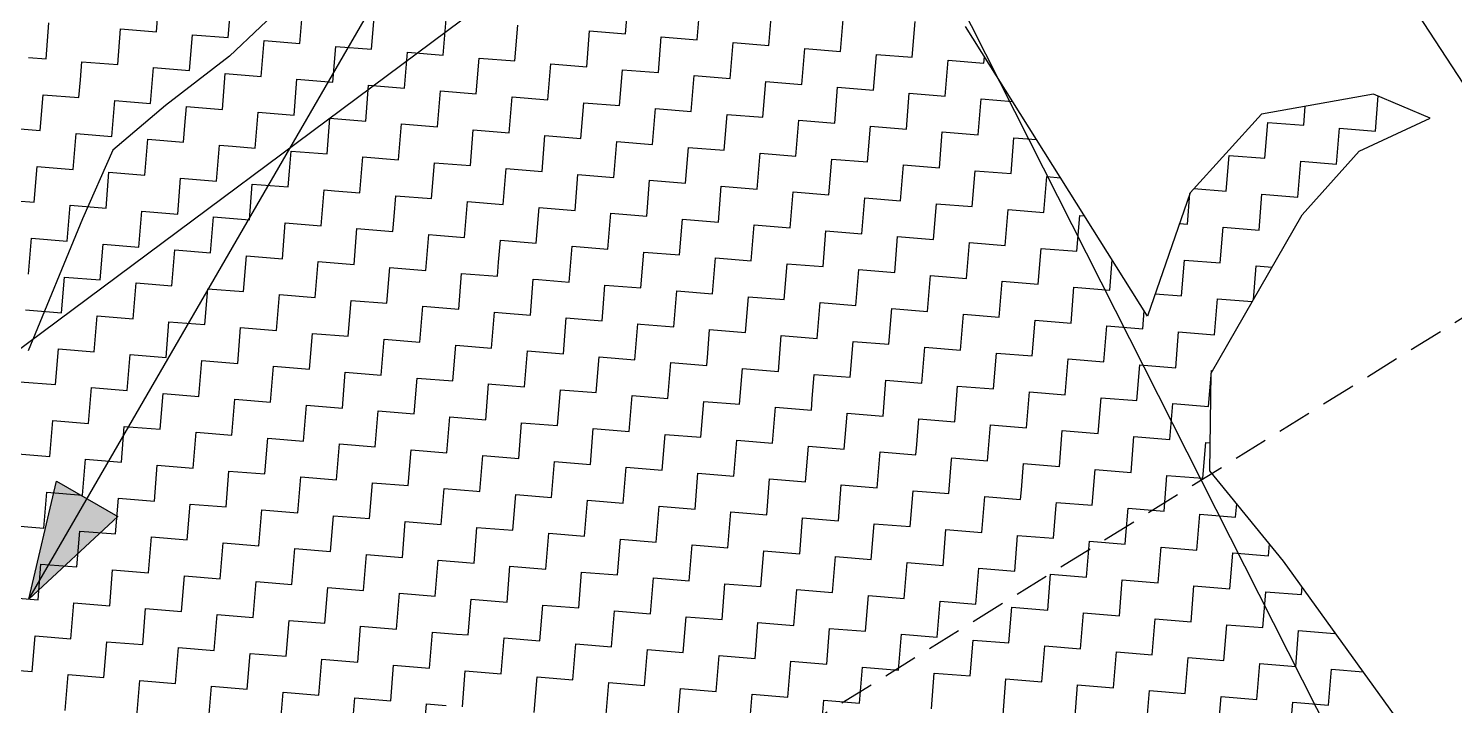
# Model space of a CAD drawing. Header units: metres. Extents: x 286589 to 288713, y 2001360 to 2004418.
# Drawn here: x 288139.6 to 288347.2, y 2003640.8 to 2003739.2 of the extents above; entities that cross this region are included whole.
import ezdxf

# ---------------------------------------------------------------- set-up
doc = ezdxf.new("R2010")
doc.units = ezdxf.units.M
doc.header["$MEASUREMENT"] = 0
doc.linetypes.add('DASHED', pattern=[0.75, 0.5, -0.25])
for name, color, linetype in [('LINE_FOOTPATH', 1, 'DASHED'), ('LINE_WATER', 4, 'Continuous'), ('POLY_HATCH', 12, 'Continuous'), ('POLY_PARCEL', 6, 'Continuous'), ('V_BOUND_LINE', 7, 'Continuous')]:
    doc.layers.add(name, color=color, linetype=linetype)

msp = doc.modelspace()

# ---------------------------------------------------------------- hatches: boundary and pattern name
h = msp.add_hatch(color=256)
h.paths.add_polyline_path([(288148.14, 2003670.82), (288143.68, 2003673.41), (288139.69, 2003656.23)])
h.paths.add_polyline_path([(288139.69, 2003656.23), (288152.61, 2003668.24), (288148.14, 2003670.82)])

# ---------------------------------------------------------------- linework, layer by layer
for points in [[(288139.69, 2003656.23), (288190.63, 2003744.15)], [(288139.69, 2003656.23), (288143.68, 2003673.41)], [(288143.68, 2003673.41), (288152.61, 2003668.24)], [(288139.69, 2003656.23), (288152.61, 2003668.24)]]:
    msp.add_lwpolyline(points)
at = {"layer": 'LINE_FOOTPATH', "ltscale": 10}
msp.add_line((288364.25, 2003706.97), (288233.85, 2003626.12), dxfattribs=at)
at = {"layer": 'LINE_WATER'}
for p, q in [((288179.67, 2003745.46), (288168.9, 2003735.22)), ((288168.9, 2003735.22), (288159.57, 2003728.04)), ((288159.57, 2003728.04), (288151.89, 2003721.52)), ((288151.89, 2003721.52), (288147.5, 2003711.55)), ((288147.5, 2003711.55), (288139.58, 2003692.35))]:
    msp.add_line(p, q, dxfattribs=at)
at = {"layer": 'POLY_HATCH', "linetype": 'Continuous'}
for p, q in [((288158.25, 2003738.76), (288158.68, 2003743.98)), ((288226.51, 2003738.45), (288226.94, 2003743.67)), ((288168.69, 2003737.91), (288169.11, 2003743.13)), ((288179.12, 2003737.06), (288179.55, 2003742.28)), ((288236.95, 2003737.6), (288237.37, 2003742.82)), ((288247.38, 2003736.75), (288247.81, 2003741.97)), ((288142.17, 2003734.82), (288142.6, 2003740.04)), ((288189.56, 2003736.21), (288189.98, 2003741.43)), ((288200, 2003735.36), (288200.42, 2003740.58)), ((288210.43, 2003734.51), (288210.86, 2003739.72)), ((288257.82, 2003735.9), (288258.25, 2003741.12)), ((288268.26, 2003735.05), (288268.68, 2003740.26)), ((288152.61, 2003733.97), (288153.03, 2003739.19)), ((288153.03, 2003739.19), (288158.25, 2003738.76)), ((288163.04, 2003733.12), (288163.47, 2003738.33)), ((288163.47, 2003738.33), (288168.69, 2003737.91)), ((288173.48, 2003732.27), (288173.91, 2003737.48)), ((288173.91, 2003737.48), (288179.12, 2003737.06)), ((288220.87, 2003733.66), (288221.29, 2003738.87)), ((288221.29, 2003738.87), (288226.51, 2003738.45)), ((288231.3, 2003732.81), (288231.73, 2003738.02)), ((288231.73, 2003738.02), (288236.95, 2003737.6)), ((288183.92, 2003731.42), (288184.34, 2003736.63)), ((288184.34, 2003736.63), (288189.56, 2003736.21)), ((288194.35, 2003730.56), (288194.78, 2003735.78)), ((288194.78, 2003735.78), (288200, 2003735.36)), ((288241.74, 2003731.95), (288242.17, 2003737.17)), ((288242.17, 2003737.17), (288247.38, 2003736.75)), ((288252.18, 2003731.1), (288252.6, 2003736.32)), ((288252.6, 2003736.32), (288257.82, 2003735.9)), ((288262.61, 2003730.25), (288263.04, 2003735.47)), ((288263.04, 2003735.47), (288268.26, 2003735.05)), ((288139.62, 2003735.03), (288142.17, 2003734.82)), ((288147.17, 2003731.74), (288147.39, 2003734.39)), ((288147.39, 2003734.39), (288152.61, 2003733.97)), ((288157.4, 2003728.32), (288157.83, 2003733.54)), ((288157.83, 2003733.54), (288163.04, 2003733.12)), ((288204.79, 2003729.71), (288205.21, 2003734.93)), ((288205.21, 2003734.93), (288210.43, 2003734.51)), ((288215.22, 2003728.86), (288215.65, 2003734.08)), ((288215.65, 2003734.08), (288220.87, 2003733.66)), ((288225.66, 2003728.01), (288226.09, 2003733.23)), ((288226.09, 2003733.23), (288231.3, 2003732.81)), ((288273.05, 2003729.4), (288273.47, 2003734.62)), ((288273.47, 2003734.62), (288278.69, 2003734.2)), ((288278.69, 2003734.2), (288278.77, 2003735.1)), ((288146.96, 2003729.17), (288147.17, 2003731.74)), ((288167.84, 2003727.47), (288168.26, 2003732.69)), ((288168.26, 2003732.69), (288173.48, 2003732.27)), ((288178.27, 2003726.62), (288178.7, 2003731.84)), ((288178.7, 2003731.84), (288183.92, 2003731.42)), ((288236.1, 2003727.16), (288236.52, 2003732.38)), ((288236.52, 2003732.38), (288241.74, 2003731.95)), ((288246.53, 2003726.31), (288246.96, 2003731.53)), ((288246.96, 2003731.53), (288252.18, 2003731.1)), ((288141.32, 2003724.38), (288141.75, 2003729.6)), ((288141.75, 2003729.6), (288146.96, 2003729.17)), ((288188.71, 2003725.77), (288189.13, 2003730.99)), ((288189.13, 2003730.99), (288194.35, 2003730.56)), ((288199.14, 2003724.92), (288199.57, 2003730.14)), ((288199.57, 2003730.14), (288204.79, 2003729.71)), ((288209.58, 2003724.07), (288210.01, 2003729.29)), ((288210.01, 2003729.29), (288215.22, 2003728.86)), ((288256.97, 2003725.46), (288257.39, 2003730.68)), ((288257.39, 2003730.68), (288262.61, 2003730.25)), ((288267.41, 2003724.61), (288267.83, 2003729.83)), ((288267.83, 2003729.83), (288273.05, 2003729.4)), ((288335.67, 2003724.3), (288336.08, 2003729.42)), ((288151.76, 2003723.53), (288152.18, 2003728.75)), ((288152.18, 2003728.75), (288154.47, 2003728.56)), ((288154.47, 2003728.56), (288157.4, 2003728.32)), ((288162.39, 2003725.11), (288162.62, 2003727.9)), ((288162.62, 2003727.9), (288167.84, 2003727.47)), ((288172.63, 2003721.83), (288173.05, 2003727.05)), ((288173.05, 2003727.05), (288178.27, 2003726.62)), ((288220.02, 2003723.22), (288220.44, 2003728.44)), ((288220.44, 2003728.44), (288225.66, 2003728.01)), ((288230.45, 2003722.37), (288230.88, 2003727.59)), ((288230.88, 2003727.59), (288236.1, 2003727.16)), ((288277.84, 2003723.76), (288278.27, 2003728.98)), ((288278.27, 2003728.98), (288282.86, 2003728.6)), ((288325.23, 2003725.15), (288325.46, 2003727.92)), ((288162.19, 2003722.68), (288162.39, 2003725.11)), ((288183.07, 2003720.98), (288183.49, 2003726.2)), ((288183.49, 2003726.2), (288188.71, 2003725.77)), ((288193.5, 2003720.13), (288193.93, 2003725.35)), ((288193.93, 2003725.35), (288199.14, 2003724.92)), ((288240.89, 2003721.52), (288241.31, 2003726.74)), ((288241.31, 2003726.74), (288246.53, 2003726.31)), ((288251.33, 2003720.67), (288251.75, 2003725.89)), ((288251.75, 2003725.89), (288256.97, 2003725.46)), ((288261.76, 2003719.82), (288262.19, 2003725.04)), ((288262.19, 2003725.04), (288267.41, 2003724.61)), ((288319.59, 2003720.36), (288320.01, 2003725.57)), ((288320.01, 2003725.57), (288325.23, 2003725.15)), ((288136.1, 2003724.81), (288141.32, 2003724.38)), ((288146.11, 2003718.74), (288146.54, 2003723.96)), ((288146.54, 2003723.96), (288151.76, 2003723.53)), ((288156.55, 2003717.89), (288156.97, 2003723.11)), ((288156.97, 2003723.11), (288162.19, 2003722.68)), ((288203.94, 2003719.28), (288204.36, 2003724.5)), ((288204.36, 2003724.5), (288209.58, 2003724.07)), ((288214.37, 2003718.43), (288214.8, 2003723.65)), ((288214.8, 2003723.65), (288220.02, 2003723.22)), ((288224.81, 2003717.58), (288225.24, 2003722.79)), ((288225.24, 2003722.79), (288230.45, 2003722.37)), ((288272.2, 2003718.97), (288272.62, 2003724.18)), ((288272.62, 2003724.18), (288277.84, 2003723.76)), ((288282.63, 2003718.12), (288283.06, 2003723.33)), ((288283.06, 2003723.33), (288286.35, 2003723.07)), ((288330.02, 2003719.51), (288330.45, 2003724.72)), ((288330.45, 2003724.72), (288335.67, 2003724.3)), ((288166.99, 2003717.04), (288167.41, 2003722.26)), ((288167.41, 2003722.26), (288169.32, 2003722.1)), ((288169.32, 2003722.1), (288172.63, 2003721.83)), ((288177.61, 2003718.49), (288177.85, 2003721.4)), ((288177.85, 2003721.4), (288183.07, 2003720.98)), ((288235.25, 2003716.73), (288235.67, 2003721.94)), ((288235.67, 2003721.94), (288240.89, 2003721.52)), ((288245.68, 2003715.88), (288246.11, 2003721.09)), ((288246.11, 2003721.09), (288251.33, 2003720.67)), ((288313.94, 2003715.56), (288314.37, 2003720.78)), ((288314.37, 2003720.78), (288319.59, 2003720.36)), ((288140.47, 2003713.95), (288140.9, 2003719.16)), ((288140.9, 2003719.16), (288146.11, 2003718.74)), ((288187.86, 2003715.34), (288188.28, 2003720.55)), ((288188.28, 2003720.55), (288193.5, 2003720.13)), ((288198.29, 2003714.49), (288198.72, 2003719.7)), ((288198.72, 2003719.7), (288203.94, 2003719.28)), ((288208.73, 2003713.63), (288209.16, 2003718.85)), ((288209.16, 2003718.85), (288214.37, 2003718.43)), ((288256.12, 2003715.02), (288256.54, 2003720.24)), ((288256.54, 2003720.24), (288261.76, 2003719.82)), ((288266.55, 2003714.17), (288266.98, 2003719.39)), ((288266.98, 2003719.39), (288272.2, 2003718.97)), ((288324.38, 2003714.71), (288324.8, 2003719.93)), ((288324.8, 2003719.93), (288330.02, 2003719.51)), ((288150.91, 2003713.1), (288151.33, 2003718.31)), ((288151.33, 2003718.31), (288156.55, 2003717.89)), ((288161.34, 2003712.24), (288161.77, 2003717.46)), ((288161.77, 2003717.46), (288166.99, 2003717.04)), ((288171.78, 2003711.39), (288172.2, 2003716.61)), ((288172.2, 2003716.61), (288177.42, 2003716.19)), ((288177.42, 2003716.19), (288177.61, 2003718.49)), ((288219.17, 2003712.78), (288219.59, 2003718)), ((288219.59, 2003718), (288224.81, 2003717.58)), ((288229.6, 2003711.93), (288230.03, 2003717.15)), ((288230.03, 2003717.15), (288235.25, 2003716.73)), ((288276.99, 2003713.32), (288277.42, 2003718.54)), ((288277.42, 2003718.54), (288282.63, 2003718.12)), ((288287.43, 2003712.47), (288287.85, 2003717.69)), ((288287.85, 2003717.69), (288289.84, 2003717.53)), ((288182.21, 2003710.54), (288182.64, 2003715.76)), ((288182.64, 2003715.76), (288184.16, 2003715.64)), ((288184.16, 2003715.64), (288187.86, 2003715.34)), ((288192.83, 2003711.87), (288193.08, 2003714.91)), ((288193.08, 2003714.91), (288198.29, 2003714.49)), ((288240.04, 2003711.08), (288240.46, 2003716.3)), ((288240.46, 2003716.3), (288245.68, 2003715.88)), ((288250.48, 2003710.23), (288250.9, 2003715.45)), ((288250.9, 2003715.45), (288256.12, 2003715.02)), ((288260.91, 2003709.38), (288261.34, 2003714.6)), ((288261.34, 2003714.6), (288266.55, 2003714.17)), ((288308.3, 2003710.77), (288308.66, 2003715.22)), ((288309.26, 2003715.95), (288313.94, 2003715.56)), ((288318.74, 2003709.92), (288319.16, 2003715.14)), ((288319.16, 2003715.14), (288324.38, 2003714.71)), ((288135.25, 2003714.37), (288140.47, 2003713.95)), ((288145.26, 2003708.3), (288145.69, 2003713.52)), ((288145.69, 2003713.52), (288150.91, 2003713.1)), ((288155.7, 2003707.45), (288156.12, 2003712.67)), ((288156.12, 2003712.67), (288161.34, 2003712.24)), ((288203.09, 2003708.84), (288203.51, 2003714.06)), ((288203.51, 2003714.06), (288208.73, 2003713.63)), ((288213.52, 2003707.99), (288213.95, 2003713.21)), ((288213.95, 2003713.21), (288219.17, 2003712.78)), ((288271.35, 2003708.53), (288271.77, 2003713.75)), ((288271.77, 2003713.75), (288276.99, 2003713.32)), ((288281.78, 2003707.68), (288282.21, 2003712.9)), ((288282.21, 2003712.9), (288287.43, 2003712.47)), ((288166.13, 2003706.6), (288166.56, 2003711.82)), ((288166.56, 2003711.82), (288171.78, 2003711.39)), ((288176.57, 2003705.75), (288177, 2003710.97)), ((288177, 2003710.97), (288182.21, 2003710.54)), ((288192.65, 2003709.69), (288192.83, 2003711.87)), ((288223.96, 2003707.14), (288224.38, 2003712.36)), ((288224.38, 2003712.36), (288229.6, 2003711.93)), ((288234.4, 2003706.29), (288234.82, 2003711.51)), ((288234.82, 2003711.51), (288240.04, 2003711.08)), ((288244.83, 2003705.44), (288245.26, 2003710.66)), ((288245.26, 2003710.66), (288250.48, 2003710.23)), ((288292.22, 2003706.83), (288292.65, 2003712.05)), ((288292.65, 2003712.05), (288293.32, 2003711.99)), ((288307.16, 2003710.86), (288308.3, 2003710.77)), ((288313.09, 2003705.13), (288313.52, 2003710.35)), ((288313.52, 2003710.35), (288318.74, 2003709.92)), ((288139.62, 2003703.51), (288140.04, 2003708.73)), ((288140.04, 2003708.73), (288145.26, 2003708.3)), ((288187.01, 2003704.9), (288187.43, 2003710.12)), ((288187.43, 2003710.12), (288192.65, 2003709.69)), ((288197.44, 2003704.05), (288197.87, 2003709.27)), ((288197.87, 2003709.27), (288199.01, 2003709.17)), ((288199.01, 2003709.17), (288203.09, 2003708.84)), ((288208.05, 2003705.24), (288208.31, 2003708.42)), ((288208.31, 2003708.42), (288213.52, 2003707.99)), ((288255.27, 2003704.59), (288255.69, 2003709.81)), ((288255.69, 2003709.81), (288260.91, 2003709.38)), ((288265.7, 2003703.74), (288266.13, 2003708.96)), ((288266.13, 2003708.96), (288271.35, 2003708.53)), ((288150.06, 2003702.66), (288150.48, 2003707.88)), ((288150.48, 2003707.88), (288155.7, 2003707.45)), ((288160.49, 2003701.81), (288160.92, 2003707.03)), ((288160.92, 2003707.03), (288166.13, 2003706.6)), ((288170.93, 2003700.96), (288171.35, 2003706.18)), ((288171.35, 2003706.18), (288176.57, 2003705.75)), ((288218.32, 2003702.35), (288218.74, 2003707.57)), ((288218.74, 2003707.57), (288223.96, 2003707.14)), ((288228.75, 2003701.5), (288229.18, 2003706.72)), ((288229.18, 2003706.72), (288234.4, 2003706.29)), ((288276.14, 2003702.89), (288276.57, 2003708.11)), ((288276.57, 2003708.11), (288281.78, 2003707.68)), ((288286.58, 2003702.04), (288287, 2003707.25)), ((288287, 2003707.25), (288292.22, 2003706.83)), ((288181.36, 2003700.11), (288181.79, 2003705.32)), ((288181.79, 2003705.32), (288187.01, 2003704.9)), ((288191.8, 2003699.26), (288192.23, 2003704.47)), ((288192.23, 2003704.47), (288197.44, 2003704.05)), ((288207.88, 2003703.2), (288208.05, 2003705.24)), ((288239.19, 2003700.65), (288239.61, 2003705.86)), ((288239.61, 2003705.86), (288244.83, 2003705.44)), ((288249.62, 2003699.8), (288250.05, 2003705.01)), ((288250.05, 2003705.01), (288255.27, 2003704.59)), ((288260.06, 2003698.94), (288260.49, 2003704.16)), ((288260.49, 2003704.16), (288265.7, 2003703.74)), ((288297.01, 2003701.19), (288297.37, 2003705.57)), ((288307.45, 2003700.34), (288307.87, 2003705.55)), ((288307.87, 2003705.55), (288313.09, 2003705.13)), ((288317.91, 2003699.78), (288318.31, 2003704.7)), ((288318.31, 2003704.7), (288320.63, 2003704.51)), ((288144.41, 2003697.87), (288144.84, 2003703.08)), ((288144.84, 2003703.08), (288150.06, 2003702.66)), ((288154.85, 2003697.02), (288155.27, 2003702.23)), ((288155.27, 2003702.23), (288160.49, 2003701.81)), ((288202.24, 2003698.41), (288202.66, 2003703.62)), ((288202.66, 2003703.62), (288207.88, 2003703.2)), ((288212.67, 2003697.55), (288213.1, 2003702.77)), ((288213.1, 2003702.77), (288213.86, 2003702.71)), ((288213.86, 2003702.71), (288218.32, 2003702.35)), ((288270.5, 2003698.09), (288270.92, 2003703.31)), ((288270.92, 2003703.31), (288276.14, 2003702.89)), ((288280.93, 2003697.24), (288281.36, 2003702.46)), ((288281.36, 2003702.46), (288286.58, 2003702.04)), ((288165.28, 2003696.16), (288165.71, 2003701.38)), ((288165.71, 2003701.38), (288170.93, 2003700.96)), ((288175.72, 2003695.31), (288176.15, 2003700.53)), ((288176.15, 2003700.53), (288181.36, 2003700.11)), ((288223.26, 2003698.62), (288223.53, 2003701.92)), ((288223.53, 2003701.92), (288228.75, 2003701.5)), ((288233.54, 2003695.85), (288233.97, 2003701.07)), ((288233.97, 2003701.07), (288239.19, 2003700.65)), ((288243.98, 2003695), (288244.41, 2003700.22)), ((288244.41, 2003700.22), (288249.62, 2003699.8)), ((288291.37, 2003696.39), (288291.79, 2003701.61)), ((288291.79, 2003701.61), (288297.01, 2003701.19)), ((288303.63, 2003700.65), (288307.45, 2003700.34)), ((288139.19, 2003698.29), (288144.41, 2003697.87)), ((288186.16, 2003694.46), (288186.58, 2003699.68)), ((288186.58, 2003699.68), (288191.8, 2003699.26)), ((288196.59, 2003693.61), (288197.02, 2003698.83)), ((288197.02, 2003698.83), (288202.24, 2003698.41)), ((288207.03, 2003692.76), (288207.45, 2003697.98)), ((288207.45, 2003697.98), (288208.56, 2003697.89)), ((288208.56, 2003697.89), (288212.67, 2003697.55)), ((288223.11, 2003696.7), (288223.26, 2003698.62)), ((288254.42, 2003694.15), (288254.84, 2003699.37)), ((288254.84, 2003699.37), (288260.06, 2003698.94)), ((288264.85, 2003693.3), (288265.28, 2003698.52)), ((288265.28, 2003698.52), (288270.5, 2003698.09)), ((288301.81, 2003695.54), (288302.02, 2003698.18)), ((288312.24, 2003694.69), (288312.67, 2003699.91)), ((288312.67, 2003699.91), (288317.74, 2003699.5)), ((288149.2, 2003692.22), (288149.63, 2003697.44)), ((288149.63, 2003697.44), (288154.85, 2003697.02)), ((288159.64, 2003691.37), (288160.07, 2003696.59)), ((288160.07, 2003696.59), (288165.28, 2003696.16)), ((288217.47, 2003691.91), (288217.89, 2003697.13)), ((288217.89, 2003697.13), (288223.11, 2003696.7)), ((288227.9, 2003691.06), (288228.33, 2003696.28)), ((288228.33, 2003696.28), (288228.7, 2003696.25)), ((288228.7, 2003696.25), (288233.54, 2003695.85)), ((288275.29, 2003692.45), (288275.71, 2003697.67)), ((288275.71, 2003697.67), (288280.93, 2003697.24)), ((288285.73, 2003691.6), (288286.15, 2003696.82)), ((288286.15, 2003696.82), (288291.37, 2003696.39)), ((288296.16, 2003690.75), (288296.59, 2003695.97)), ((288296.59, 2003695.97), (288301.81, 2003695.54)), ((288170.08, 2003690.52), (288170.5, 2003695.74)), ((288170.5, 2003695.74), (288175.72, 2003695.31)), ((288180.51, 2003689.67), (288180.94, 2003694.89)), ((288180.94, 2003694.89), (288186.16, 2003694.46)), ((288190.95, 2003688.82), (288191.37, 2003694.04)), ((288191.37, 2003694.04), (288196.59, 2003693.61)), ((288238.48, 2003691.99), (288238.76, 2003695.43)), ((288238.76, 2003695.43), (288243.98, 2003695)), ((288248.77, 2003689.36), (288249.2, 2003694.58)), ((288249.2, 2003694.58), (288254.42, 2003694.15)), ((288259.21, 2003688.51), (288259.64, 2003693.73)), ((288259.64, 2003693.73), (288264.85, 2003693.3)), ((288306.6, 2003689.9), (288307.02, 2003695.12)), ((288307.02, 2003695.12), (288312.24, 2003694.69)), ((288143.56, 2003687.43), (288143.99, 2003692.65)), ((288143.99, 2003692.65), (288149.2, 2003692.22)), ((288154, 2003686.58), (288154.42, 2003691.8)), ((288154.42, 2003691.8), (288159.64, 2003691.37)), ((288201.39, 2003687.97), (288201.81, 2003693.19)), ((288201.81, 2003693.19), (288207.03, 2003692.76)), ((288211.82, 2003687.12), (288212.25, 2003692.34)), ((288212.25, 2003692.34), (288217.47, 2003691.91)), ((288238.34, 2003690.21), (288238.48, 2003691.99)), ((288269.65, 2003687.66), (288270.07, 2003692.88)), ((288270.07, 2003692.88), (288275.29, 2003692.45)), ((288280.08, 2003686.81), (288280.51, 2003692.03)), ((288280.51, 2003692.03), (288285.73, 2003691.6)), ((288164.43, 2003685.73), (288164.86, 2003690.95)), ((288164.86, 2003690.95), (288170.08, 2003690.52)), ((288174.87, 2003684.88), (288175.3, 2003690.1)), ((288175.3, 2003690.1), (288180.51, 2003689.67)), ((288222.26, 2003686.27), (288222.68, 2003691.49)), ((288222.68, 2003691.49), (288227.9, 2003691.06)), ((288232.69, 2003685.42), (288233.12, 2003690.64)), ((288233.12, 2003690.64), (288238.34, 2003690.21)), ((288243.13, 2003684.57), (288243.56, 2003689.78)), ((288243.56, 2003689.78), (288248.77, 2003689.36)), ((288243.56, 2003689.78), (288243.56, 2003689.78)), ((288290.52, 2003685.96), (288290.94, 2003691.17)), ((288290.94, 2003691.17), (288296.16, 2003690.75)), ((288300.95, 2003685.11), (288301.38, 2003690.32)), ((288301.38, 2003690.32), (288306.6, 2003689.9)), ((288138.34, 2003687.86), (288143.56, 2003687.43)), ((288185.31, 2003684.03), (288185.73, 2003689.25)), ((288185.73, 2003689.25), (288190.95, 2003688.82)), ((288195.74, 2003683.18), (288196.17, 2003688.39)), ((288196.17, 2003688.39), (288201.39, 2003687.97)), ((288206.18, 2003682.33), (288206.6, 2003687.54)), ((288206.6, 2003687.54), (288207.08, 2003687.51)), ((288207.08, 2003687.51), (288211.82, 2003687.12)), ((288253.7, 2003685.37), (288253.99, 2003688.93)), ((288253.99, 2003688.93), (288259.21, 2003688.51)), ((288264, 2003682.87), (288264.43, 2003688.08)), ((288264.43, 2003688.08), (288269.65, 2003687.66)), ((288311.39, 2003684.26), (288311.76, 2003688.8)), ((288311.79, 2003689.13), (288311.82, 2003689.47)), ((288311.82, 2003689.47), (288311.98, 2003689.46)), ((288148.35, 2003681.79), (288148.78, 2003687)), ((288148.78, 2003687), (288154, 2003686.58)), ((288158.79, 2003680.94), (288159.22, 2003686.15)), ((288159.22, 2003686.15), (288164.43, 2003685.73)), ((288216.61, 2003681.48), (288217.04, 2003686.69)), ((288217.04, 2003686.69), (288222.26, 2003686.27)), ((288227.05, 2003680.62), (288227.48, 2003685.84)), ((288227.48, 2003685.84), (288232.69, 2003685.42)), ((288274.44, 2003682.01), (288274.86, 2003687.23)), ((288274.86, 2003687.23), (288280.08, 2003686.81)), ((288284.88, 2003681.16), (288285.3, 2003686.38)), ((288285.3, 2003686.38), (288290.52, 2003685.96)), ((288295.31, 2003680.31), (288295.74, 2003685.53)), ((288295.74, 2003685.53), (288300.95, 2003685.11)), ((288169.23, 2003680.09), (288169.65, 2003685.3)), ((288169.65, 2003685.3), (288174.87, 2003684.88)), ((288179.66, 2003679.23), (288180.09, 2003684.45)), ((288180.09, 2003684.45), (288185.31, 2003684.03)), ((288190.1, 2003678.38), (288190.52, 2003683.6)), ((288190.52, 2003683.6), (288195.74, 2003683.18)), ((288237.49, 2003679.77), (288237.91, 2003684.99)), ((288237.91, 2003684.99), (288243.13, 2003684.57)), ((288247.92, 2003678.92), (288248.35, 2003684.14)), ((288248.35, 2003684.14), (288253.57, 2003683.72)), ((288253.57, 2003683.72), (288253.7, 2003685.37)), ((288305.75, 2003679.46), (288306.17, 2003684.68)), ((288306.17, 2003684.68), (288311.39, 2003684.26)), ((288142.71, 2003676.99), (288143.14, 2003682.21)), ((288143.14, 2003682.21), (288148.35, 2003681.79)), ((288153.15, 2003676.14), (288153.57, 2003681.36)), ((288153.57, 2003681.36), (288158.79, 2003680.94)), ((288200.53, 2003677.53), (288200.96, 2003682.75)), ((288200.96, 2003682.75), (288206.18, 2003682.33)), ((288210.97, 2003676.68), (288211.4, 2003681.9)), ((288211.4, 2003681.9), (288216.61, 2003681.48)), ((288258.36, 2003678.07), (288258.77, 2003683.16)), ((288258.77, 2003683.16), (288258.78, 2003683.29)), ((288258.78, 2003683.29), (288264, 2003682.87)), ((288268.92, 2003678.74), (288269.22, 2003682.44)), ((288269.22, 2003682.44), (288274.44, 2003682.01)), ((288279.23, 2003676.37), (288279.66, 2003681.59)), ((288279.66, 2003681.59), (288284.88, 2003681.16)), ((288163.58, 2003675.29), (288164.01, 2003680.51)), ((288164.01, 2003680.51), (288169.23, 2003680.09)), ((288174.02, 2003674.44), (288174.44, 2003679.66)), ((288174.44, 2003679.66), (288179.66, 2003679.23)), ((288221.41, 2003675.83), (288221.83, 2003681.05)), ((288221.83, 2003681.05), (288227.05, 2003680.62)), ((288231.84, 2003674.98), (288232.27, 2003680.2)), ((288232.27, 2003680.2), (288237.49, 2003679.77)), ((288242.28, 2003674.13), (288242.7, 2003679.35)), ((288242.7, 2003679.35), (288247.92, 2003678.92)), ((288289.67, 2003675.52), (288290.09, 2003680.74)), ((288290.09, 2003680.74), (288295.31, 2003680.31)), ((288300.1, 2003674.67), (288300.53, 2003679.89)), ((288300.53, 2003679.89), (288305.75, 2003679.46)), ((288137.49, 2003677.42), (288142.71, 2003676.99)), ((288184.46, 2003673.59), (288184.88, 2003678.81)), ((288184.88, 2003678.81), (288190.1, 2003678.38)), ((288194.89, 2003672.74), (288195.32, 2003677.96)), ((288195.32, 2003677.96), (288200.53, 2003677.53)), ((288205.33, 2003671.89), (288205.75, 2003677.11)), ((288205.75, 2003677.11), (288210.97, 2003676.68)), ((288252.72, 2003673.28), (288253.14, 2003678.5)), ((288253.14, 2003678.5), (288258.36, 2003678.07)), ((288263.15, 2003672.43), (288263.58, 2003677.65)), ((288263.58, 2003677.65), (288268.8, 2003677.22)), ((288268.8, 2003677.22), (288268.92, 2003678.74)), ((288310.54, 2003673.82), (288310.97, 2003679.04)), ((288310.97, 2003679.04), (288311.62, 2003678.98)), ((288147.5, 2003671.35), (288147.93, 2003676.57)), ((288147.93, 2003676.57), (288153.15, 2003676.14)), ((288157.94, 2003670.5), (288158.36, 2003675.72)), ((288158.36, 2003675.72), (288163.58, 2003675.29)), ((288215.76, 2003671.04), (288216.19, 2003676.26)), ((288216.19, 2003676.26), (288221.41, 2003675.83)), ((288226.2, 2003670.19), (288226.63, 2003675.41)), ((288226.63, 2003675.41), (288231.84, 2003674.98)), ((288273.59, 2003671.58), (288273.99, 2003676.53)), ((288273.99, 2003676.53), (288274.01, 2003676.8)), ((288274.01, 2003676.8), (288279.23, 2003676.37)), ((288284.14, 2003672.12), (288284.45, 2003675.95)), ((288284.45, 2003675.95), (288289.67, 2003675.52)), ((288294.46, 2003669.88), (288294.89, 2003675.1)), ((288294.89, 2003675.1), (288300.1, 2003674.67)), ((288168.38, 2003669.65), (288168.8, 2003674.87)), ((288168.8, 2003674.87), (288174.02, 2003674.44)), ((288178.81, 2003668.8), (288179.24, 2003674.02)), ((288179.24, 2003674.02), (288184.46, 2003673.59)), ((288189.25, 2003667.95), (288189.67, 2003673.17)), ((288189.67, 2003673.17), (288194.89, 2003672.74)), ((288236.64, 2003669.34), (288237.06, 2003674.56)), ((288237.06, 2003674.56), (288242.28, 2003674.13)), ((288247.07, 2003668.49), (288247.5, 2003673.71)), ((288247.5, 2003673.71), (288252.72, 2003673.28)), ((288304.9, 2003669.03), (288305.32, 2003674.24)), ((288305.32, 2003674.24), (288310.54, 2003673.82)), ((288141.86, 2003666.56), (288142.29, 2003671.78)), ((288142.29, 2003671.78), (288147.5, 2003671.35)), ((288152.3, 2003665.71), (288152.72, 2003670.92)), ((288152.72, 2003670.92), (288157.94, 2003670.5)), ((288199.68, 2003667.1), (288200.11, 2003672.32)), ((288200.11, 2003672.32), (288204.86, 2003671.93)), ((288204.86, 2003671.93), (288205.33, 2003671.89)), ((288210.12, 2003666.25), (288210.55, 2003671.46)), ((288210.55, 2003671.46), (288215.76, 2003671.04)), ((288257.51, 2003667.64), (288257.93, 2003672.85)), ((288257.93, 2003672.85), (288263.15, 2003672.43)), ((288267.94, 2003666.79), (288268.37, 2003672)), ((288268.37, 2003672), (288273.59, 2003671.58)), ((288278.38, 2003665.94), (288278.81, 2003671.15)), ((288278.81, 2003671.15), (288284.02, 2003670.73)), ((288284.02, 2003670.73), (288284.14, 2003672.12)), ((288162.73, 2003664.86), (288163.16, 2003670.07)), ((288163.16, 2003670.07), (288168.38, 2003669.65)), ((288173.17, 2003664.01), (288173.59, 2003669.22)), ((288173.59, 2003669.22), (288178.81, 2003668.8)), ((288220.56, 2003665.4), (288220.98, 2003670.61)), ((288220.98, 2003670.61), (288226.2, 2003670.19)), ((288230.99, 2003664.54), (288231.42, 2003669.76)), ((288231.42, 2003669.76), (288236.64, 2003669.34)), ((288241.43, 2003663.69), (288241.85, 2003668.91)), ((288241.85, 2003668.91), (288247.07, 2003668.49)), ((288288.82, 2003665.08), (288289.21, 2003669.91)), ((288289.21, 2003669.91), (288289.24, 2003670.3)), ((288289.24, 2003670.3), (288294.46, 2003669.88)), ((288299.36, 2003665.49), (288299.68, 2003669.45)), ((288299.68, 2003669.45), (288304.9, 2003669.03)), ((288315.33, 2003668.18), (288315.49, 2003670.11)), ((288136.64, 2003666.98), (288141.86, 2003666.56)), ((288183.6, 2003663.15), (288184.03, 2003668.37)), ((288184.03, 2003668.37), (288189.25, 2003667.95)), ((288194.04, 2003662.3), (288194.47, 2003667.52)), ((288194.47, 2003667.52), (288199.68, 2003667.1)), ((288251.87, 2003662.84), (288252.29, 2003668.06)), ((288252.29, 2003668.06), (288257.51, 2003667.64)), ((288262.3, 2003661.99), (288262.73, 2003667.21)), ((288262.73, 2003667.21), (288267.94, 2003666.79)), ((288309.69, 2003663.38), (288310.11, 2003668.6)), ((288310.11, 2003668.6), (288315.33, 2003668.18)), ((288146.65, 2003660.91), (288147.08, 2003666.13)), ((288147.08, 2003666.13), (288152.3, 2003665.71)), ((288157.09, 2003660.06), (288157.51, 2003665.28)), ((288157.51, 2003665.28), (288162.73, 2003664.86)), ((288204.48, 2003661.45), (288204.9, 2003666.67)), ((288204.9, 2003666.67), (288210.12, 2003666.25)), ((288214.91, 2003660.6), (288215.34, 2003665.82)), ((288215.34, 2003665.82), (288220.56, 2003665.4)), ((288225.35, 2003659.75), (288225.77, 2003664.97)), ((288225.77, 2003664.97), (288230.99, 2003664.54)), ((288272.74, 2003661.14), (288273.16, 2003666.36)), ((288273.16, 2003666.36), (288278.38, 2003665.94)), ((288283.17, 2003660.29), (288283.6, 2003665.51)), ((288283.6, 2003665.51), (288288.82, 2003665.08)), ((288293.61, 2003659.44), (288294.04, 2003664.66)), ((288294.04, 2003664.66), (288299.25, 2003664.23)), ((288299.25, 2003664.23), (288299.36, 2003665.49)), ((288167.53, 2003659.21), (288167.95, 2003664.43)), ((288167.95, 2003664.43), (288173.17, 2003664.01)), ((288177.96, 2003658.36), (288178.39, 2003663.58)), ((288178.39, 2003663.58), (288183.6, 2003663.15)), ((288188.4, 2003657.51), (288188.82, 2003662.73)), ((288188.82, 2003662.73), (288194.04, 2003662.3)), ((288235.79, 2003658.9), (288236.21, 2003664.12)), ((288236.21, 2003664.12), (288241.43, 2003663.69)), ((288246.22, 2003658.05), (288246.65, 2003663.27)), ((288246.65, 2003663.27), (288251.87, 2003662.84)), ((288304.05, 2003658.59), (288304.43, 2003663.28)), ((288304.43, 2003663.28), (288304.47, 2003663.81)), ((288304.47, 2003663.81), (288309.69, 2003663.38)), ((288314.57, 2003658.87), (288314.91, 2003662.96)), ((288314.91, 2003662.96), (288320.13, 2003662.53)), ((288320.13, 2003662.53), (288320.27, 2003664.26)), ((288141.01, 2003656.12), (288141.43, 2003661.34)), ((288141.43, 2003661.34), (288146.65, 2003660.91)), ((288198.83, 2003656.66), (288199.26, 2003661.88)), ((288199.26, 2003661.88), (288203.38, 2003661.54)), ((288203.38, 2003661.54), (288204.48, 2003661.45)), ((288209.27, 2003655.81), (288209.7, 2003661.03)), ((288209.7, 2003661.03), (288214.91, 2003660.6)), ((288256.66, 2003657.2), (288257.08, 2003662.42)), ((288257.08, 2003662.42), (288262.3, 2003661.99)), ((288267.09, 2003656.35), (288267.52, 2003661.57)), ((288267.52, 2003661.57), (288272.74, 2003661.14)), ((288277.53, 2003655.5), (288277.96, 2003660.72)), ((288277.96, 2003660.72), (288283.17, 2003660.29)), ((288151.45, 2003655.27), (288151.87, 2003660.49)), ((288151.87, 2003660.49), (288157.09, 2003660.06)), ((288161.88, 2003654.42), (288162.31, 2003659.64)), ((288162.31, 2003659.64), (288167.53, 2003659.21)), ((288172.32, 2003653.57), (288172.74, 2003658.79)), ((288172.74, 2003658.79), (288177.96, 2003658.36)), ((288219.71, 2003654.96), (288220.13, 2003660.18)), ((288220.13, 2003660.18), (288225.35, 2003659.75)), ((288230.14, 2003654.11), (288230.57, 2003659.33)), ((288230.57, 2003659.33), (288235.79, 2003658.9)), ((288240.58, 2003653.26), (288241, 2003658.48)), ((288241, 2003658.48), (288246.22, 2003658.05)), ((288287.97, 2003654.65), (288288.39, 2003659.87)), ((288288.39, 2003659.87), (288293.61, 2003659.44)), ((288298.4, 2003653.8), (288298.83, 2003659.02)), ((288298.83, 2003659.02), (288304.05, 2003658.59)), ((288314.48, 2003657.74), (288314.57, 2003658.87)), ((288135.79, 2003656.55), (288141.01, 2003656.12)), ((288182.75, 2003652.72), (288183.18, 2003657.94)), ((288183.18, 2003657.94), (288188.4, 2003657.51)), ((288193.19, 2003651.87), (288193.62, 2003657.09)), ((288193.62, 2003657.09), (288198.83, 2003656.66)), ((288251.01, 2003652.41), (288251.44, 2003657.63)), ((288251.44, 2003657.63), (288256.66, 2003657.2)), ((288261.45, 2003651.56), (288261.88, 2003656.77)), ((288261.88, 2003656.77), (288267.09, 2003656.35)), ((288308.84, 2003652.95), (288309.26, 2003658.16)), ((288309.26, 2003658.16), (288314.48, 2003657.74)), ((288319.28, 2003652.1), (288319.65, 2003656.66)), ((288319.65, 2003656.66), (288319.7, 2003657.31)), ((288319.7, 2003657.31), (288324.92, 2003656.89)), ((288324.92, 2003656.89), (288325.01, 2003658.01)), ((288145.8, 2003650.48), (288146.23, 2003655.7)), ((288146.23, 2003655.7), (288151.45, 2003655.27)), ((288156.24, 2003649.63), (288156.66, 2003654.85)), ((288156.66, 2003654.85), (288161.88, 2003654.42)), ((288203.63, 2003651.02), (288204.05, 2003656.24)), ((288204.05, 2003656.24), (288209.27, 2003655.81)), ((288214.06, 2003650.17), (288214.49, 2003655.38)), ((288214.49, 2003655.38), (288219.71, 2003654.96)), ((288224.5, 2003649.32), (288224.92, 2003654.53)), ((288224.92, 2003654.53), (288230.14, 2003654.11)), ((288271.89, 2003650.71), (288272.31, 2003655.92)), ((288272.31, 2003655.92), (288277.53, 2003655.5)), ((288282.32, 2003649.86), (288282.75, 2003655.07)), ((288282.75, 2003655.07), (288287.97, 2003654.65)), ((288166.67, 2003648.78), (288167.1, 2003653.99)), ((288167.1, 2003653.99), (288172.32, 2003653.57)), ((288177.11, 2003647.93), (288177.54, 2003653.14)), ((288177.54, 2003653.14), (288182.75, 2003652.72)), ((288187.55, 2003647.08), (288187.97, 2003652.29)), ((288187.97, 2003652.29), (288193.19, 2003651.87)), ((288234.93, 2003648.47), (288235.36, 2003653.68)), ((288235.36, 2003653.68), (288240.58, 2003653.26)), ((288245.37, 2003647.61), (288245.8, 2003652.83)), ((288245.8, 2003652.83), (288251.01, 2003652.41)), ((288292.76, 2003649), (288293.18, 2003654.22)), ((288293.18, 2003654.22), (288298.4, 2003653.8)), ((288303.2, 2003648.15), (288303.62, 2003653.37)), ((288303.62, 2003653.37), (288308.84, 2003652.95)), ((288313.63, 2003647.3), (288314.06, 2003652.52)), ((288314.06, 2003652.52), (288319.28, 2003652.1)), ((288140.16, 2003645.69), (288140.58, 2003650.9)), ((288140.58, 2003650.9), (288145.8, 2003650.48)), ((288197.98, 2003646.22), (288198.41, 2003651.44)), ((288198.41, 2003651.44), (288201.91, 2003651.16)), ((288201.91, 2003651.16), (288203.63, 2003651.02)), ((288208.42, 2003645.37), (288208.84, 2003650.59)), ((288208.84, 2003650.59), (288214.06, 2003650.17)), ((288255.81, 2003646.76), (288256.23, 2003651.98)), ((288256.23, 2003651.98), (288261.45, 2003651.56)), ((288266.24, 2003645.91), (288266.67, 2003651.13)), ((288266.67, 2003651.13), (288271.89, 2003650.71)), ((288276.68, 2003645.06), (288277.1, 2003650.28)), ((288277.1, 2003650.28), (288282.32, 2003649.86)), ((288324.07, 2003646.45), (288324.49, 2003651.67)), ((288324.49, 2003651.67), (288329.71, 2003651.25)), ((288329.71, 2003651.25), (288329.73, 2003651.45)), ((288150.59, 2003644.83), (288151.02, 2003650.05)), ((288151.02, 2003650.05), (288156.24, 2003649.63)), ((288161.03, 2003643.98), (288161.46, 2003649.2)), ((288161.46, 2003649.2), (288166.67, 2003648.78)), ((288171.47, 2003643.13), (288171.89, 2003648.35)), ((288171.89, 2003648.35), (288177.11, 2003647.93)), ((288218.86, 2003644.52), (288219.28, 2003649.74)), ((288219.28, 2003649.74), (288224.5, 2003649.32)), ((288229.29, 2003643.67), (288229.72, 2003648.89)), ((288229.72, 2003648.89), (288234.93, 2003648.47)), ((288287.12, 2003644.21), (288287.54, 2003649.43)), ((288287.54, 2003649.43), (288292.76, 2003649)), ((288297.55, 2003643.36), (288297.98, 2003648.58)), ((288297.98, 2003648.58), (288303.2, 2003648.15)), ((288134.94, 2003646.11), (288140.16, 2003645.69)), ((288181.9, 2003642.28), (288182.33, 2003647.5)), ((288182.33, 2003647.5), (288187.55, 2003647.08)), ((288192.34, 2003641.43), (288192.76, 2003646.65)), ((288192.76, 2003646.65), (288197.98, 2003646.22)), ((288239.73, 2003642.82), (288240.15, 2003648.04)), ((288240.15, 2003648.04), (288245.37, 2003647.61)), ((288250.16, 2003641.97), (288250.59, 2003647.19)), ((288250.59, 2003647.19), (288255.81, 2003646.76)), ((288260.6, 2003641.12), (288261.03, 2003646.34)), ((288261.03, 2003646.34), (288266.24, 2003645.91)), ((288307.99, 2003642.51), (288308.41, 2003647.73)), ((288308.41, 2003647.73), (288313.63, 2003647.3)), ((288318.42, 2003641.66), (288318.85, 2003646.88)), ((288318.85, 2003646.88), (288324.07, 2003646.45)), ((288328.86, 2003640.81), (288329.29, 2003646.03)), ((288329.29, 2003646.03), (288333.91, 2003645.65)), ((288144.95, 2003640.04), (288145.38, 2003645.26)), ((288145.38, 2003645.26), (288150.59, 2003644.83)), ((288155.39, 2003639.19), (288155.81, 2003644.41)), ((288155.81, 2003644.41), (288161.03, 2003643.98)), ((288202.78, 2003640.58), (288203.2, 2003645.8)), ((288203.2, 2003645.8), (288208.42, 2003645.37)), ((288213.21, 2003639.73), (288213.64, 2003644.95)), ((288213.64, 2003644.95), (288218.86, 2003644.52)), ((288223.65, 2003638.88), (288224.07, 2003644.1)), ((288224.07, 2003644.1), (288229.29, 2003643.67)), ((288271.04, 2003640.27), (288271.46, 2003645.49)), ((288271.46, 2003645.49), (288276.68, 2003645.06)), ((288281.47, 2003639.42), (288281.9, 2003644.64)), ((288281.9, 2003644.64), (288287.12, 2003644.21)), ((288165.82, 2003638.34), (288166.25, 2003643.56)), ((288166.25, 2003643.56), (288171.47, 2003643.13)), ((288176.26, 2003637.49), (288176.69, 2003642.71)), ((288176.69, 2003642.71), (288181.9, 2003642.28)), ((288186.7, 2003636.64), (288187.12, 2003641.86)), ((288187.12, 2003641.86), (288192.34, 2003641.43)), ((288234.08, 2003638.03), (288234.51, 2003643.25)), ((288234.51, 2003643.25), (288239.73, 2003642.82)), ((288244.52, 2003637.18), (288244.95, 2003642.4)), ((288244.95, 2003642.4), (288250.16, 2003641.97)), ((288291.91, 2003638.57), (288292.33, 2003643.79)), ((288292.33, 2003643.79), (288297.55, 2003643.36)), ((288302.34, 2003637.72), (288302.77, 2003642.94)), ((288302.77, 2003642.94), (288307.99, 2003642.51)), ((288312.78, 2003636.87), (288313.21, 2003642.09)), ((288313.21, 2003642.09), (288318.42, 2003641.66)), ((288197.13, 2003635.79), (288197.56, 2003641.01)), ((288197.56, 2003641.01), (288200.43, 2003640.77)), ((288254.96, 2003636.33), (288255.38, 2003641.55)), ((288255.38, 2003641.55), (288260.6, 2003641.12)), ((288323.22, 2003636.02), (288323.64, 2003641.23)), ((288323.64, 2003641.23), (288328.86, 2003640.81))]:
    msp.add_line(p, q, dxfattribs=at)
at = {"layer": 'POLY_HATCH'}
msp.add_lwpolyline([(288405.58, 2003511.27), (288387.53, 2003533.54), (288374.17, 2003561.1), (288364.89, 2003586.44), (288348.7, 2003614.23), (288339.3, 2003638.16), (288322.31, 2003661.76), (288311.56, 2003674.92), (288311.77, 2003689.09), (288324.99, 2003712.12), (288333.32, 2003721.37), (288343.64, 2003726.2), (288335.41, 2003729.7), (288319.09, 2003726.78), (288308.7, 2003715.34), (288302.51, 2003697.41), (288275.99, 2003739.52)], dxfattribs=at)
at = {"layer": 'POLY_PARCEL'}
for p in [(288019.43, 2003604.21), (288360.97, 2003573.55)]:
    msp.add_line(p, (288256.27, 2003780.36), dxfattribs=at)
at = {"layer": 'V_BOUND_LINE'}
msp.add_line((288364.25, 2003706.97), (288286.89, 2003825.81), dxfattribs=at)

doc.saveas('drawing.dxf')
